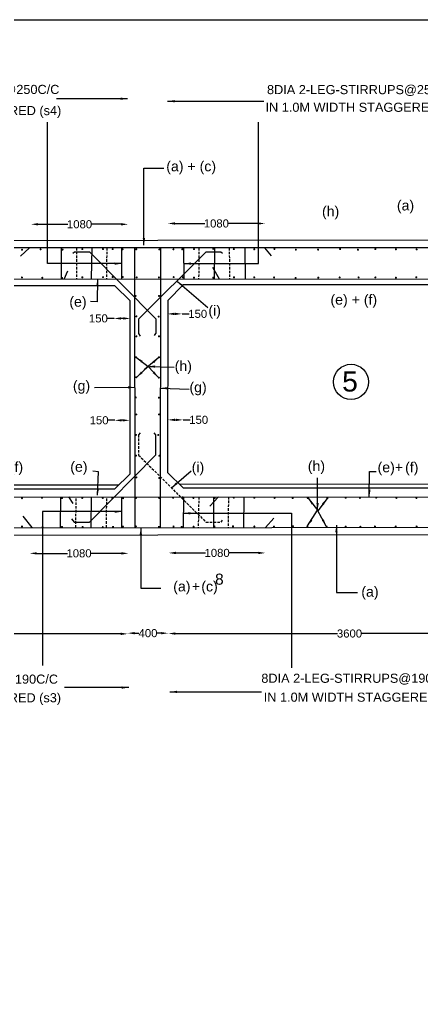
# Model space of a CAD drawing. Header units: millimetres. Extents: x 369 to 28950, y 216 to 20004.
# Drawn here: x 17929 to 21908, y 10160 to 20004 of the extents above; entities that cross this region are included whole.
import ezdxf

# ---------------------------------------------------------------- set-up
doc = ezdxf.new("R2010")
doc.units = ezdxf.units.MM
doc.header["$MEASUREMENT"] = 0
doc.linetypes.add('DASHED', pattern=[0.75, 0.5, -0.25])
for name, color, linetype in [('DIM', 7, 'Continuous'), ('DWG', 7, 'Continuous'), ('TXT', 7, 'Continuous')]:
    doc.layers.add(name, color=color, linetype=linetype)
doc.styles.get("Standard").update_dxf_attribs({"font": 'arial.ttf'})
doc.dimstyles.new('Civil', dxfattribs={"dimtxt": 80, "dimasz": 70, "dimexe": 0.1, "dimexo": 0.0625, "dimgap": 0.09, "dimtad": 0, "dimdec": 0, "dimzin": 12, "dimdsep": 46, "dimtxsty": 'Standard', "dimcen": 0.1, "dimse1": 1, "dimse2": 1, "dimadec": 0, "dimazin": 2, "dimtfac": 1, "dimtdec": 0, "dimtofl": 0, "dimtmove": 0, "dimatfit": 3, "dimfxl": 1, "dimfrac": 1, "dimtolj": 1, "dimtzin": 0, "dimarcsym": 0})

# ---------------------------------------------------------------- blocks, each defined once
blk = doc.blocks.new('*D9')
at = {"layer": 'Defpoints', "color": 0, "transparency": 16777216}
for p in [(18037.4, 17974.5), (18999.8, 17982.4), (18999.8, 17974.5)]:
    blk.add_point(p, dxfattribs=at)
at = {"layer": 'DIM', "color": 0, "lineweight": -2, "transparency": 16777216}
for p, q in [((18107.4, 17982.4), (18403, 17982.4)), ((18929.8, 17982.4), (18634.2, 17982.4))]:
    blk.add_line(p, q, dxfattribs=at)
at = {"layer": 'DIM', "color": 0, "transparency": 16777216}
for points in [[(18107.4, 17994.1), (18107.4, 17970.7), (18037.4, 17982.4)], [(18929.8, 17994.1), (18929.8, 17970.7), (18999.8, 17982.4)]]:
    blk.add_solid(points, dxfattribs=at)
at = {"layer": 'DIM', "color": 0, "transparency": 16777216, "insert": (18518.6, 17982.4), "char_height": 80, "attachment_point": 5}
blk.add_mtext('\\A1;1080', dxfattribs=at)
blk = doc.blocks.new('*D10')
at = {"layer": 'Defpoints', "color": 0, "transparency": 16777216}
for p in [(19392.2, 17966.5), (20352.5, 17990.2), (20352.5, 17966.5)]:
    blk.add_point(p, dxfattribs=at)
at = {"layer": 'DIM', "color": 0, "lineweight": -2, "transparency": 16777216}
for p, q in [((19462.2, 17990.2), (19756.7, 17990.2)), ((20282.5, 17990.2), (19988, 17990.2))]:
    blk.add_line(p, q, dxfattribs=at)
at = {"layer": 'DIM', "color": 0, "transparency": 16777216}
for points in [[(19462.2, 18001.9), (19462.2, 17978.5), (19392.2, 17990.2)], [(20282.5, 18001.9), (20282.5, 17978.5), (20352.5, 17990.2)]]:
    blk.add_solid(points, dxfattribs=at)
at = {"layer": 'DIM', "color": 0, "transparency": 16777216, "insert": (19872.3, 17990.2), "char_height": 80, "attachment_point": 5}
blk.add_mtext('\\A1;1080', dxfattribs=at)
blk = doc.blocks.new('*D24')
at = {"layer": 'Defpoints', "color": 0, "transparency": 16777216}
for p in [(19396.5, 13935.1), (19396.5, 13934.2), (22982.4, 13935.1)]:
    blk.add_point(p, dxfattribs=at)
at = {"layer": 'DIM', "color": 0, "lineweight": -2, "transparency": 16777216}
for p, q in [((19466.5, 13934.2), (21070.1, 13934.2)), ((22912.4, 13934.2), (21308.8, 13934.2))]:
    blk.add_line(p, q, dxfattribs=at)
at = {"layer": 'DIM', "color": 0, "transparency": 16777216}
for points in [[(19466.5, 13945.8), (19466.5, 13922.5), (19396.5, 13934.2)], [(22912.4, 13945.8), (22912.4, 13922.5), (22982.4, 13934.2)]]:
    blk.add_solid(points, dxfattribs=at)
at = {"layer": 'DIM', "color": 0, "transparency": 16777216, "insert": (21189.4, 13934.2), "char_height": 80, "attachment_point": 5}
blk.add_mtext('\\A1;3600', dxfattribs=at)
blk = doc.blocks.new('*D25')
at = {"layer": 'Defpoints', "color": 0, "transparency": 16777216}
for p in [(18995.3, 13937.9), (18995.3, 13934.2), (19396.5, 13934.2)]:
    blk.add_point(p, dxfattribs=at)
at = {"layer": 'DIM', "color": 0, "lineweight": -2, "transparency": 16777216}
for p, q in [((19065.3, 13937.9), (19106, 13937.9)), ((19326.5, 13937.9), (19285.9, 13937.9))]:
    blk.add_line(p, q, dxfattribs=at)
at = {"layer": 'DIM', "color": 0, "transparency": 16777216}
for points in [[(19065.3, 13949.6), (19065.3, 13926.3), (18995.3, 13937.9)], [(19326.5, 13949.6), (19326.5, 13926.3), (19396.5, 13937.9)]]:
    blk.add_solid(points, dxfattribs=at)
at = {"layer": 'DIM', "color": 0, "transparency": 16777216, "insert": (19195.9, 13937.9), "char_height": 80, "attachment_point": 5}
blk.add_mtext('\\A1;400', dxfattribs=at)
blk = doc.blocks.new('*D26')
at = {"layer": 'Defpoints', "color": 0, "transparency": 16777216}
for p in [(15404.1, 13937.9), (15404.1, 13931.2), (18995.3, 13937.9)]:
    blk.add_point(p, dxfattribs=at)
at = {"layer": 'DIM', "color": 0, "lineweight": -2, "transparency": 16777216}
for p, q in [((15474.1, 13931.2), (17080.3, 13931.2)), ((18925.3, 13931.2), (17319.1, 13931.2))]:
    blk.add_line(p, q, dxfattribs=at)
at = {"layer": 'DIM', "color": 0, "transparency": 16777216}
for points in [[(15474.1, 13942.9), (15474.1, 13919.5), (15404.1, 13931.2)], [(18925.3, 13942.9), (18925.3, 13919.5), (18995.3, 13931.2)]]:
    blk.add_solid(points, dxfattribs=at)
at = {"layer": 'DIM', "color": 0, "transparency": 16777216, "insert": (17199.7, 13931.2), "char_height": 80, "attachment_point": 5}
blk.add_mtext('\\A1;3600', dxfattribs=at)
blk = doc.blocks.new('*D27')
at = {"layer": 'Defpoints', "color": 0, "transparency": 16777216}
for p in [(18025.3, 14715), (19002, 14727.5), (19002, 14715)]:
    blk.add_point(p, dxfattribs=at)
at = {"layer": 'DIM', "color": 0, "lineweight": -2, "transparency": 16777216}
for p, q in [((18095.3, 14727.5), (18398, 14727.5)), ((18932, 14727.5), (18629.3, 14727.5))]:
    blk.add_line(p, q, dxfattribs=at)
at = {"layer": 'DIM', "color": 0, "transparency": 16777216}
for points in [[(18095.3, 14739.1), (18095.3, 14715.8), (18025.3, 14727.5)], [(18932, 14739.1), (18932, 14715.8), (19002, 14727.5)]]:
    blk.add_solid(points, dxfattribs=at)
at = {"layer": 'DIM', "color": 0, "transparency": 16777216, "insert": (18513.6, 14727.5), "char_height": 80, "attachment_point": 5}
blk.add_mtext('\\A1;1080', dxfattribs=at)
blk = doc.blocks.new('*D29')
at = {"layer": 'Defpoints', "color": 0, "transparency": 16777216}
for p in [(19401.6, 14723.3), (20357.5, 14731.6), (20357.5, 14723.3)]:
    blk.add_point(p, dxfattribs=at)
at = {"layer": 'DIM', "color": 0, "lineweight": -2, "transparency": 16777216}
for p, q in [((19471.6, 14731.6), (19763.9, 14731.6)), ((20287.5, 14731.6), (19995.2, 14731.6))]:
    blk.add_line(p, q, dxfattribs=at)
at = {"layer": 'DIM', "color": 0, "transparency": 16777216}
for points in [[(19471.6, 14743.3), (19471.6, 14719.9), (19401.6, 14731.6)], [(20287.5, 14743.3), (20287.5, 14719.9), (20357.5, 14731.6)]]:
    blk.add_solid(points, dxfattribs=at)
at = {"layer": 'DIM', "color": 0, "transparency": 16777216, "insert": (19879.6, 14731.6), "char_height": 80, "attachment_point": 5}
blk.add_mtext('\\A1;1080', dxfattribs=at)
blk = doc.blocks.new('*D58')
at = {"layer": 'Defpoints', "color": 0, "transparency": 16777216}
for p in [(18866.7, 16043.4), (18866.7, 16028.9), (19014.7, 16028.9)]:
    blk.add_point(p, dxfattribs=at)
at = {"layer": 'DIM', "color": 0, "lineweight": -2, "transparency": 16777216}
for p, q in [((18866.7, 16043.4), (18796.7, 16043.4)), ((18944.7, 16043.4), (18936.7, 16043.4))]:
    blk.add_line(p, q, dxfattribs=at)
at = {"layer": 'DIM', "color": 0, "transparency": 16777216}
for points in [[(18936.7, 16055.1), (18936.7, 16031.7), (18866.7, 16043.4)], [(18944.7, 16055.1), (18944.7, 16031.7), (19014.7, 16043.4)]]:
    blk.add_solid(points, dxfattribs=at)
at = {"layer": 'DIM', "color": 0, "transparency": 16777216, "insert": (18712.2, 16043.4), "char_height": 80, "attachment_point": 5}
blk.add_mtext('\\A1;150', dxfattribs=at)
blk = doc.blocks.new('*D59')
at = {"layer": 'Defpoints', "color": 0, "transparency": 16777216}
for p in [(19542.8, 16047.8), (19391.9, 16026), (19542.8, 16026)]:
    blk.add_point(p, dxfattribs=at)
at = {"layer": 'DIM', "color": 0, "lineweight": -2, "transparency": 16777216}
for p, q in [((19461.9, 16047.8), (19472.8, 16047.8)), ((19542.8, 16047.8), (19612.8, 16047.8))]:
    blk.add_line(p, q, dxfattribs=at)
at = {"layer": 'DIM', "color": 0, "transparency": 16777216}
for points in [[(19461.9, 16059.4), (19461.9, 16036.1), (19391.9, 16047.8)], [(19472.8, 16059.4), (19472.8, 16036.1), (19542.8, 16047.8)]]:
    blk.add_solid(points, dxfattribs=at)
at = {"layer": 'DIM', "color": 0, "transparency": 16777216, "insert": (19697.4, 16047.8), "char_height": 80, "attachment_point": 5}
blk.add_mtext('\\A1;150', dxfattribs=at)
blk = doc.blocks.new('*D60')
at = {"layer": 'Defpoints', "color": 0, "transparency": 16777216}
for p in [(18859.7, 17051.2), (18859.7, 17031.2), (19021.9, 17031.2)]:
    blk.add_point(p, dxfattribs=at)
at = {"layer": 'DIM', "color": 0, "lineweight": -2, "transparency": 16777216}
for p, q in [((18859.7, 17051.2), (18789.7, 17051.2)), ((18951.9, 17051.2), (18929.7, 17051.2))]:
    blk.add_line(p, q, dxfattribs=at)
at = {"layer": 'DIM', "color": 0, "transparency": 16777216}
for points in [[(18929.7, 17062.8), (18929.7, 17039.5), (18859.7, 17051.2)], [(18951.9, 17062.8), (18951.9, 17039.5), (19021.9, 17051.2)]]:
    blk.add_solid(points, dxfattribs=at)
at = {"layer": 'DIM', "color": 0, "transparency": 16777216, "insert": (18705.1, 17051.2), "char_height": 80, "attachment_point": 5}
blk.add_mtext('\\A1;150', dxfattribs=at)
blk = doc.blocks.new('*D61')
at = {"layer": 'Defpoints', "color": 0, "transparency": 16777216}
for p in [(19386.2, 17073.6), (19533.4, 17096), (19533.4, 17073.6)]:
    blk.add_point(p, dxfattribs=at)
at = {"layer": 'DIM', "color": 0, "lineweight": -2, "transparency": 16777216}
for p, q in [((19456.2, 17096), (19463.4, 17096)), ((19533.4, 17096), (19603.4, 17096))]:
    blk.add_line(p, q, dxfattribs=at)
at = {"layer": 'DIM', "color": 0, "transparency": 16777216}
for points in [[(19456.2, 17107.7), (19456.2, 17084.4), (19386.2, 17096)], [(19463.4, 17107.7), (19463.4, 17084.4), (19533.4, 17096)]]:
    blk.add_solid(points, dxfattribs=at)
at = {"layer": 'DIM', "color": 0, "transparency": 16777216, "insert": (19688, 17096), "char_height": 80, "attachment_point": 5}
blk.add_mtext('\\A1;150', dxfattribs=at)

msp = doc.modelspace()

# ---------------------------------------------------------------- linework, layer by layer
msp.add_lwpolyline([(28872, 215.5), (369.2, 215.5), (369.2, 20003.9), (28872, 20003.9)], close=True)
at = {"layer": 'DWG'}
for points in [[(2990.1, 14897), (27441, 14918.5), (27441, 17827.5), (2992.5, 17808.5), (2990.1, 14897)], [(3060.5, 14967), (27363.5, 14991), (27363.5, 17748.5), (3072.5, 17748.5), (3060.5, 14967)], [(18024.1, 17748.5), (17935.9, 17668.2)], [(18335.8, 17748.5), (18337.3, 17441.1)], [(18641.5, 17748.5), (18632.5, 17441.2)], [(18935.2, 17748.5), (18935.2, 17441.4)], [(19068, 14982.8), (19065.5, 17748.5)], [(19321, 17748.5), (19315.5, 14983.1)], [(19554.5, 17441.9), (19549.7, 17748.5)], [(19854.6, 17748.5), (19849.9, 17442.1)], [(20152.9, 17748.5), (20155.8, 17442.3)], [(20348.6, 17748.5), (20415.1, 17671.4)], [(18451.5, 17695.1), (18468, 17711.5), (18617.5, 17711.5), (19274.2, 17047.4), (19274.2, 16902.6)], [(19122.1, 16876), (19104, 16900.5), (19104, 17048.3), (19771.5, 17710.2), (19917.3, 17710.2), (19933.9, 17696.5)], [(18366.4, 17441.1), (18402.2, 17521.9)], [(19833.7, 17556.6), (19900.3, 17442.1)], [(3071.1, 17431), (27363.5, 17447)], [(15411, 15519), (15567, 15365.5), (18869, 15365.5), (19018, 15513.5), (19018, 17226), (18869, 17374), (15568.5, 17374), (15416, 17220.5), (15411, 15519)], [(19387.5, 15527.5), (19543.5, 15374), (22845.5, 15374), (22994.5, 15522), (22994.5, 17234.5), (22845.5, 17382.5), (19545, 17382.5), (19392.5, 17229), (19387.5, 15527.5)], [(19261.8, 16883.1), (19274.2, 16902.6)], [(18439.5, 15068), (18466.5, 15037), (18617, 15037), (19272, 15702.5), (19272, 15899.5), (19255.5, 15920)], [(15526.5, 15405.4), (18907.6, 15403.9)], [(19503, 15413.9), (22884.1, 15412.4)], [(3061.8, 15274.5), (27363.5, 15291.5)], [(18330, 14982.1), (18332.5, 15285.2)], [(18409.5, 15285.2), (18452.1, 15219.4)], [(18635, 14982.4), (18636.5, 15285.4)], [(18936, 14982.7), (18936, 15285.6)], [(19546, 15286), (19544, 14983.3)], [(19893.4, 15286.3), (19808.6, 15192.8)], [(19844, 15286.2), (19843, 14983.6)], [(20145.5, 14983.9), (20146, 15286.5)], [(18050, 14981.8), (17962, 15096)], [(20359.7, 14984.1), (20440.8, 15075)]]:
    msp.add_lwpolyline(points, dxfattribs=at)
at = {"layer": 'DWG', "const_width": 10}
for points in [[(17945.1, 17730.4, 1), (17955.1, 17730.4, 1)], [(18127.7, 17734.8, 1), (18137.7, 17734.8, 1)], [(18345.3, 17731.9, 1), (18355.3, 17731.9, 1)], [(18541, 17736.3, 1), (18551, 17736.3, 1)], [(18745, 17736.5, 1), (18755, 17736.5, 1)], [(18841.4, 17736.5, 1), (18851.4, 17736.5, 1)], [(18939.2, 17735.1, 1), (18949.2, 17735.1, 1)], [(19075.1, 17735.1, 1), (19085.1, 17735.1, 1)], [(19302.9, 17733.6, 1), (19312.9, 17733.6, 1)], [(19443.1, 17735.1, 1), (19453.1, 17735.1, 1)], [(19529.3, 17735.1, 1), (19539.3, 17735.1, 1)], [(19646.1, 17736.5, 1), (19656.1, 17736.5, 1)], [(19836, 17739.5, 1), (19846, 17739.5, 1)], [(20040.1, 17736.6, 1), (20050.1, 17736.6, 1)], [(20241.7, 17735.1, 1), (20251.7, 17735.1, 1)], [(20441.8, 17738, 1), (20451.8, 17738, 1)], [(20653.6, 17730.7, 1), (20663.6, 17730.7, 1)], [(20874.1, 17732.2, 1), (20884.1, 17732.2, 1)], [(21091.7, 17736.6, 1), (21101.7, 17736.6, 1)], [(21268.1, 17730.8, 1), (21278.1, 17730.8, 1)], [(21440.5, 17736.6, 1), (21450.5, 17736.6, 1)], [(21643.5, 17735.1, 1), (21653.5, 17735.1, 1)], [(21848, 17733.7, 1), (21858, 17733.7, 1)], [(17943.6, 17456.2, 1), (17953.6, 17456.2, 1)], [(18145.2, 17453.2, 1), (18155.2, 17453.2, 1)], [(18340.9, 17450.3, 1), (18350.9, 17450.3, 1)], [(18541, 17457.6, 1), (18551, 17457.6, 1)], [(18746.4, 17459.4, 1), (18756.4, 17459.4, 1)], [(18841.4, 17460.8, 1), (18851.4, 17460.8, 1)], [(18940.7, 17460.8, 1), (18950.7, 17460.8, 1)], [(19079.4, 17456.4, 1), (19089.4, 17456.4, 1)], [(19298.5, 17456.4, 1), (19308.5, 17456.4, 1)], [(19444.6, 17459.4, 1), (19454.6, 17459.4, 1)], [(19536.6, 17457.9, 1), (19546.6, 17457.9, 1)], [(19646.1, 17455, 1), (19656.1, 17455, 1)], [(19836, 17455, 1), (19846, 17455, 1)], [(20041.6, 17457.9, 1), (20051.6, 17457.9, 1)], [(20241.7, 17457.9, 1), (20251.7, 17457.9, 1)], [(20438.8, 17456.5, 1), (20448.8, 17456.5, 1)], [(20650.6, 17452.1, 1), (20660.6, 17452.1, 1)], [(20875.6, 17455, 1), (20885.6, 17455, 1)], [(21087.3, 17456.5, 1), (21097.3, 17456.5, 1)], [(21274, 17456.5, 1), (21284, 17456.5, 1)], [(21440.5, 17456.5, 1), (21450.5, 17456.5, 1)], [(21643.5, 17453.6, 1), (21653.5, 17453.6, 1)], [(21845.1, 17458, 1), (21855.1, 17458, 1)], [(19068, 17273.4, 1), (19078, 17273.4, 1)], [(19300, 17273.4, 1), (19310, 17273.4, 1)], [(19076.4, 17071.1, 1), (19086.4, 17071.1, 1)], [(19296.7, 17069.5, 1), (19306.7, 17069.5, 1)], [(19076.4, 16873.8, 1), (19086.4, 16873.8, 1)], [(19299.9, 16873.8, 1), (19309.9, 16873.8, 1)], [(19071.6, 16667.2, 1), (19081.6, 16667.2, 1)], [(19300, 16667.2, 1), (19310, 16667.2, 1)], [(19074.8, 16469.8, 1), (19084.8, 16469.8, 1)], [(19298.4, 16465, 1), (19308.4, 16465, 1)], [(19070, 16269.2, 1), (19080, 16269.2, 1)], [(19298.4, 16267.6, 1), (19308.4, 16267.6, 1)], [(19074.9, 16101.1, 1), (19084.9, 16101.1, 1)], [(19300, 16101.1, 1), (19310, 16101.1, 1)], [(19071.6, 15898.8, 1), (19081.6, 15898.8, 1)], [(19291.9, 15898.8, 1), (19301.9, 15898.8, 1)], [(19073.2, 15695, 1), (19083.2, 15695, 1)], [(19303.3, 15693.3, 1), (19313.3, 15693.3, 1)], [(19076.5, 15478.2, 1), (19086.5, 15478.2, 1)], [(19301.6, 15473.3, 1), (19311.6, 15473.3, 1)], [(17944.6, 15273.3, 1), (17954.6, 15273.3, 1)], [(18142, 15277.1, 1), (18152, 15277.1, 1)], [(18340.3, 15273.4, 1), (18350.3, 15273.4, 1)], [(18540.2, 15276, 1), (18550.2, 15276, 1)], [(18743.9, 15274.7, 1), (18753.9, 15274.7, 1)], [(18838.1, 15273.4, 1), (18848.1, 15273.4, 1)], [(18945, 15273.4, 1), (18955, 15273.4, 1)], [(19072.6, 15276, 1), (19082.6, 15276, 1)], [(19301.4, 15276, 1), (19311.4, 15276, 1)], [(19439.7, 15277.3, 1), (19449.7, 15277.3, 1)], [(19532.8, 15282.3, 1), (19542.8, 15282.3, 1)], [(19640.9, 15274.8, 1), (19650.9, 15274.8, 1)], [(19850.9, 15274.8, 1), (19860.9, 15274.8, 1)], [(20039, 15278.5, 1), (20049, 15278.5, 1)], [(20242.7, 15278.5, 1), (20252.7, 15278.5, 1)], [(20443.8, 15276, 1), (20453.8, 15276, 1)], [(20622.4, 15273.5, 1), (20632.4, 15273.5, 1)], [(20771.4, 15274.6, 1), (20781.4, 15274.6, 1)], [(20966.2, 15273.4, 1), (20976.2, 15273.4, 1)], [(21146, 15277.1, 1), (21156, 15277.1, 1)], [(21288.1, 15275.9, 1), (21298.1, 15275.9, 1)], [(21449, 15278.4, 1), (21459, 15278.4, 1)], [(21648.3, 15275.9, 1), (21658.3, 15275.9, 1)], [(21847, 15274.6, 1), (21857, 15274.6, 1)], [(17944.6, 14993.3, 1), (17954.6, 14993.3, 1)], [(18148.3, 14987, 1), (18158.3, 14987, 1)], [(18339.4, 14989.5, 1), (18349.4, 14989.5, 1)], [(18543.9, 14988.4, 1), (18553.9, 14988.4, 1)], [(18743.9, 14987.1, 1), (18753.9, 14987.1, 1)], [(18845.7, 14989.6, 1), (18855.7, 14989.6, 1)], [(18942.5, 14992.2, 1), (18952.5, 14992.2, 1)], [(19071.3, 14994.7, 1), (19081.3, 14994.7, 1)], [(19298.9, 14989.7, 1), (19308.9, 14989.7, 1)], [(19443.5, 14993.5, 1), (19453.5, 14993.5, 1)], [(19524, 14989.7, 1), (19534, 14989.7, 1)], [(19642.1, 14991, 1), (19652.1, 14991, 1)], [(19848.3, 14993.5, 1), (19858.3, 14993.5, 1)], [(20031.5, 14994.7, 1), (20041.5, 14994.7, 1)], [(20242.7, 14993.4, 1), (20252.7, 14993.4, 1)], [(20436.3, 14992.2, 1), (20446.3, 14992.2, 1)], [(20624.9, 14995.9, 1), (20634.9, 14995.9, 1)], [(20768.8, 14994.6, 1), (20778.8, 14994.6, 1)], [(20957.4, 14992.1, 1), (20967.4, 14992.1, 1)], [(21146, 14992.1, 1), (21156, 14992.1, 1)], [(21291.9, 14990.8, 1), (21301.9, 14990.8, 1)], [(21435.9, 14993.3, 1), (21445.9, 14993.3, 1)], [(21642.1, 14993.3, 1), (21652.1, 14993.3, 1)], [(21848.2, 14993.3, 1), (21858.2, 14993.3, 1)]]:
    msp.add_lwpolyline(points, format="xyb", close=True, dxfattribs=at)
at = {"layer": 'DWG', "linetype": 'DASHED', "ltscale": 50}
for points in [[(18490.2, 17748.5), (18488.7, 17441.2)], [(18788.3, 17748.5), (18783.8, 17441.3)], [(19699.8, 17748.5), (19697, 17442)], [(20000, 17748.5), (20001.9, 17442.2)], [(19117, 15921), (19102.5, 15899.5), (19102.5, 15699), (19769.5, 15035.5), (19920, 15035.5), (19936.5, 15059.5)], [(18481.5, 14982.2), (18486, 15285.3)], [(18785.5, 14982.5), (18788, 15285.5)], [(19698.5, 15286.1), (19692.5, 14983.4)], [(19991, 15286.4), (19990, 14983.7)]]:
    msp.add_lwpolyline(points, dxfattribs=at)
at = {"layer": 'TXT'}
msp.add_circle((21204.5, 16423.7), 173.9, dxfattribs=at)

# ---------------------------------------------------------------- texts
for s, height, p in [('8DIA 2-LEG-STIRRUPS@250C/C', 90, (16410.2, 19271.4)), ('8DIA 2-LEG-STIRRUPS@250C/C', 90, (20373.3, 19269.4)), ('IN 1.0M WIDTH STAGGERED (s4)', 90, (16375.5, 19062)), ('IN 1.0M WIDTH STAGGERED (s4)', 90, (20358.6, 19094.8)), ('(a) + (c)', 100, (19376.7, 18506.2)), ('(a)', 100, (21658.3, 18119.5)), ('(h)', 100, (20917.3, 18060.7)), ('(e)', 100, (18417.8, 17167)), ('(e) + (f)', 100, (21001.1, 17187.1)), ('(i)', 100, (19793.6, 17080)), ('(h)', 100, (19459.9, 16530.7)), ('(g)', 100, (18452.9, 16336.4)), ('5', 200, (21116.4, 16327.9)), ('(g)', 100, (19606.1, 16321.4)), ('(a) + (f)', 100, (17498.9, 15532.3)), ('(e)', 100, (18427, 15534.5)), ('(i)', 100, (19628.3, 15530.4)), ('(h)', 100, (20776.8, 15541.5)), ('(e)+', 100, (21467, 15529.3)), ('(f)', 100, (21739.5, 15528.5)), ('8', 110, (19859.2, 14417.3)), ('(a)', 100, (19445.5, 14351.4)), ('+', 100, (19629.5, 14350.8)), ('(c)', 100, (19723.1, 14350.8)), ('(a)', 100, (21306.5, 14298.6)), ('8DIA 2-LEG-STIRRUPS@190C/C', 90, (16396.8, 13438.5)), ('8DIA 2-LEG-STIRRUPS@190C/C', 90, (20317.2, 13447.2)), ('IN 1.0M WIDTH STAGGERED (s3)', 90, (16373.3, 13254.4)), ('IN 1.0M WIDTH STAGGERED (s3)', 90, (20341.3, 13260))]:
    msp.add_text(s, height=height, dxfattribs=at).set_placement(p)

# ---------------------------------------------------------------- dimensions: what is measured, and where the dimension line sits
at = {"layer": 'DIM'}
for p1, p2, distance, text, picture, middle in [((18037.4, 17974.5), (18999.8, 17974.5), 7.9, '1080', '*D9', (18518.6, 17982.4)), ((19392.2, 17966.5), (20352.5, 17966.5), 23.7, '1080', '*D10', (19872.3, 17990.2)), ((19386.2, 17073.6), (19533.4, 17073.6), 22.4, '150', '*D61', (19688, 17096)), ((19021.9, 17031.2), (18859.7, 17031.2), -19.9, '150', '*D60', (18705.1, 17051.2)), ((19014.7, 16028.9), (18866.7, 16028.9), -14.5, '150', '*D58', (18712.2, 16043.4)), ((19391.9, 16026), (19542.8, 16026), 21.7, '150', '*D59', (19697.4, 16047.8)), ((18025.3, 14715), (19002, 14715), 12.5, '1080', '*D27', (18513.6, 14727.5)), ((19401.6, 14723.3), (20357.5, 14723.3), 8.3, '1080', '*D29', (19879.6, 14731.6)), ((18995.3, 13937.9), (15404.1, 13937.9), 6.7, '3600', '*D26', (17199.7, 13931.2)), ((19396.5, 13934.2), (18995.3, 13934.2), -3.8, '400', '*D25', (19195.9, 13937.9)), ((22982.4, 13935.1), (19396.5, 13935.1), 0.9, '3600', '*D24', (21189.4, 13934.2))]:
    dim = msp.add_aligned_dim(p1=p1, p2=p2, distance=distance, text=text, dimstyle='Civil', dxfattribs=at)
    dim.commit()
    dim.dimension.update_dxf_attribs({"geometry": picture, "text_midpoint": middle})

# ---------------------------------------------------------------- leaders
for points in [[(18697.8, 15301.8), (18705.9, 15534.8), (18648.7, 15538.9)], [(19427.9, 15375.3), (19622.3, 15543)], [(20873.8, 15154.2), (20873.8, 15475.4)], [(21385.5, 15287.3), (21388.5, 15537.1), (21452.4, 15537.1)], [(20780.7, 15272.1), (20873.8, 15154.2)], [(20967.9, 15269.6), (20877.3, 15147.7)], [(18936, 15140.1), (18153.1, 15140.1), (18153.1, 13618.2)], [(19544.9, 15123.9), (20616.2, 15123.9), (20616.2, 13596.7)], [(20775.2, 14999.4), (20873.8, 15154.2)], [(20959.3, 14996), (20873.8, 15154.2)], [(19125, 14982.9), (19125, 14384.2), (19322.1, 14384.2)], [(21060.2, 15006.9), (21060.2, 14341.8), (21267.9, 14341.8)], [(19005.2, 13400.1), (18371.5, 13400.1)], [(19412.6, 13357.2), (20317.9, 13357.2)]]:
    msp.add_leader(points, dimstyle='Civil', override={"dimgap": 0.09, "dimtad": 0}, dxfattribs=at)
at = {"layer": 'TXT'}
for points in [[(18994.6, 19224.2), (18292.2, 19224.2)], [(19389, 19199.5), (20343.4, 19199.5)], [(18935.2, 17593.5), (18201.3, 17593.5), (18201.3, 18993)], [(19552.1, 17593.5), (20289.7, 17593.5), (20289.7, 18993)], [(19155.8, 17775.2), (19155.8, 18538.9), (19354.1, 18538.9)], [(18696, 17441.3), (18694.3, 17215.4), (18625.5, 17217.2)], [(19489, 17416.5), (19788.4, 17158.7)], [(19081.1, 16665), (19196.6, 16577.1)], [(19301.7, 16663.4), (19159.3, 16541.3)], [(19084.8, 16469.8), (19196.6, 16577.1)], [(19196.6, 16577.1), (19455.4, 16567.9)], [(19298.5, 16466.2), (19196.6, 16577.1)], [(19066.7, 16369.3), (18665.8, 16365.7)], [(19318.2, 16362.1), (19601.8, 16351.4)]]:
    msp.add_leader(points, dimstyle='Civil', override={"dimgap": 0.09, "dimtad": 0}, dxfattribs=at)

doc.saveas('drawing.dxf')
